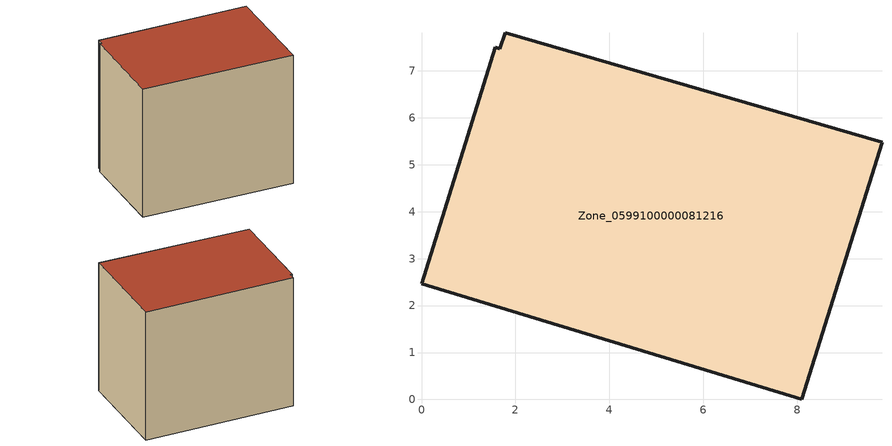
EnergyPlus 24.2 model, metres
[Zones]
Zone_0599100000081216
 floor ground (C_G): 1.78,7.82 9.81,5.48 8.1,0 0,2.46 1.57,7.5 1.67,7.47 z0.6
 wall outside (C_F): 8.1,0 9.81,5.48 1.78,7.82 1.67,7.47 1.57,7.5 0,2.46 8.1,0 z0.6:8.03
 roof outside (C_R): 9.81,5.48 1.78,7.82 1.67,7.47 1.57,7.5 0,2.46 8.1,0 z8.03
[BUILDING]
Pand.0599100000081216: North Axis=0; Terrain=City; Loads Convergence Tolerance Value=0.04; Temperature Convergence Tolerance Value=0.4; Solar Distribution=FullExterior; Maximum Number of Warmup Days=25; Minimum Number of Warmup Days=1
[Site:Location]
Rotterdam.The.Hague.AP_ZH_NLD Design_Conditions: Latitude=51.96; Longitude=4.45; Time Zone=1; Elevation=-4.5
[SITE:GROUNDTEMPERATURE:BUILDINGSURFACE]
18, 18, 18, 18, 18, 18, 18, 18, 18, 18, 18, 18
[MATERIAL] Thermal Absorptance=0.9; Solar Absorptance=0.7; Visible Absorptance=0.7
Name | Roughness | Thickness | Conductivity | Density | Specific Heat
G.TI.1965-1974 | MediumSmooth | 0.15 | 0.882353 | 540 | 1210
F.TI.1965-1974 | Rough | 0.3 | 0.697674 | 1920 | 840
R.TI.1965-1974 | MediumRough | 0.2 | 0.232558 | 1500 | 1000
[CONSTRUCTION]
C_G: G.TI.1965-1974
C_F: F.TI.1965-1974
C_R: R.TI.1965-1974
[ZONE]
Zone_0599100000081216: Type=1; Multiplier=1; Ceiling Height=Autocalculate; Volume=Autocalculate; Floor Area=autocalculate; Part of Total Floor Area=Yes
[ZONEINFILTRATION:DESIGNFLOWRATE]
Infil_Zone_0599100000081216: Zone or ZoneList or Space or SpaceList=Zone_0599100000081216; Schedule=AlwaysOn; Design Flow Rate Calculation Method=Flow/Area; Flow Rate per Floor Area=0.003; Constant Term Coefficient=1; Temperature Term Coefficient=0; Velocity Term Coefficient=0; Velocity Squared Term Coefficient=0
[HVACTEMPLATE:ZONE:IDEALLOADSAIRSYSTEM]
Zone_0599100000081216: Maximum Heating Supply Air Temperature=50; Minimum Cooling Supply Air Temperature=13; Maximum Heating Supply Air Humidity Ratio=0.0156; Minimum Cooling Supply Air Humidity Ratio=0.0077; Heating Limit=NoLimit; Cooling Limit=NoLimit; Dehumidification Control Type=ConstantSensibleHeatRatio; Cooling Sensible Heat Ratio=0.7; Dehumidification Setpoint=60; Humidification Control Type=None; Humidification Setpoint=30; Outdoor Air Method=None; Outdoor Air Flow Rate per Person=0.00944; Outdoor Air Flow Rate per Zone Floor Area=0; Outdoor Air Flow Rate per Zone=0; Demand Controlled Ventilation Type=None; Outdoor Air Economizer Type=NoEconomizer; Heat Recovery Type=None; Sensible Heat Recovery Effectiveness=0.7; Latent Heat Recovery Effectiveness=0.65
[ZONECONTROL:THERMOSTAT]
ThermostatControl_Zone_0599100000081216: Zone or ZoneList=Zone_0599100000081216; Control Type Schedule=DualSetpointControlType; Control 1=Thermostat_Zone_0599100000081216; Temperature Difference Between Cutout And Setpoint=0
[THERMOSTATSETPOINT:DUALSETPOINT]
Thermostat_Zone_0599100000081216: Heating Setpoint Temperature Schedule=HeatingSetpoint_Zone_0599100000081216; Cooling Setpoint Temperature Schedule=CoolingSetpoint_Zone_0599100000081216
[SCHEDULE:COMPACT]
HeatingSetpoint_Zone_0599100000081216: Through: 12/31, For: AllDays, Until: 24:00, 21
CoolingSetpoint_Zone_0599100000081216: Through: 12/31, For: AllDays, Until: 24:00, 24
DualSetpointControlType: Through: 12/31, For: AllDays, Until: 24:00, 4
AlwaysOn: Through: 12/31, For: AllDays, Until: 24:00, 1
